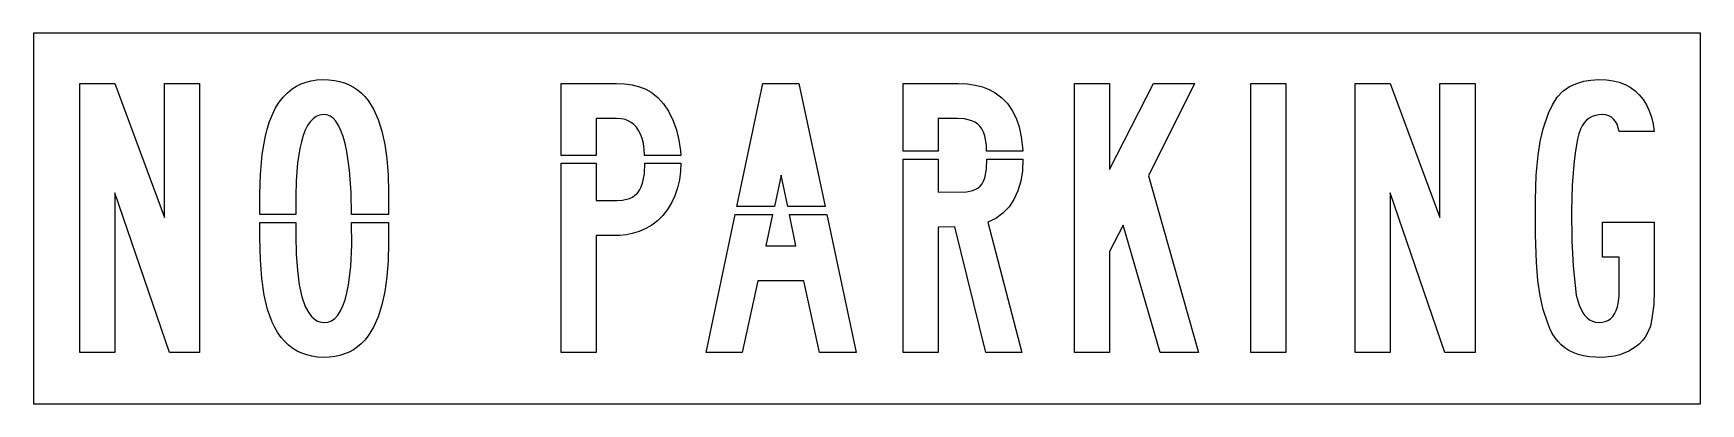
# Model space of a CAD drawing. Extents: x 0 to 108, y 0 to 24.
import ezdxf

# ---------------------------------------------------------------- set-up
doc = ezdxf.new("R2010")
doc.units = 0
doc.layers.add('CUT', color=7, linetype='Continuous')
doc.layers.add('OUTSIDE', color=1, linetype='Continuous')

msp = doc.modelspace()

# ---------------------------------------------------------------- linework, layer by layer
at = {"layer": 'CUT'}
for points in [[(3.0031, 3.3083), (3.0031, 20.755), (5.2763, 20.7552), (8.4967, 12.0627), (8.4967, 20.7529), (10.7715, 20.7531), (10.7715, 3.3064), (8.8133, 3.3064), (5.2759, 13.6543), (5.2759, 3.3069)], [(20.0655, 17.3125), (19.9264, 17.7016), (19.771, 18.0323), (19.6029, 18.2974), (19.4202, 18.5001), (19.2242, 18.6403), (19.0159, 18.7177), (18.7872, 18.734), (18.54, 18.6923), (18.321, 18.5996), (18.1197, 18.4565), (17.9336, 18.2609), (17.7662, 18.0173), (17.615, 17.7233), (17.4789, 17.3745), (17.3608, 16.9787), (17.2597, 16.5332), (17.1169, 15.5752), (17.0325, 14.4417), (17.0077, 13.4413), (17.0073, 12.2507), (14.677, 12.2507), (14.679, 13.5941), (14.7148, 14.8441), (14.8239, 16.1388), (15.0093, 17.2535), (15.1438, 17.7957), (15.3015, 18.2925), (15.4836, 18.7471), (15.6921, 19.1632), (15.9235, 19.5339), (16.1802, 19.8633), (16.4616, 20.1505), (16.7712, 20.3983), (17.0539, 20.5753), (17.3502, 20.7196), (17.6643, 20.8339), (18.0018, 20.9199), (18.364, 20.9757), (18.7441, 21), (19.1358, 20.9923), (19.5045, 20.9531), (19.8369, 20.8868), (20.1478, 20.7937), (20.4482, 20.6707), (20.7272, 20.5219), (20.9896, 20.3453), (21.2395, 20.1376), (21.4681, 19.9066), (21.6832, 19.6445), (22.0381, 19.084), (22.3375, 18.4242), (22.5805, 17.6657), (22.768, 16.8052), (22.898, 15.8717), (22.9788, 14.831), (23.0139, 13.7002), (23.0138, 12.2507), (20.6118, 12.2507), (20.5801, 13.6816), (20.4738, 15.1224), (20.3013, 16.3376), (20.191, 16.8565)], [(39.3333, 17.4645), (39.2093, 17.7118), (39.0624, 17.9238), (38.8932, 18.1009), (38.7218, 18.2311), (38.5325, 18.3344), (38.3248, 18.4111), (38.0936, 18.4628), (37.7675, 18.4904), (36.458, 18.4907), (36.4575, 16.0782), (34.1858, 16.0782), (34.1851, 20.7562), (37.7646, 20.7561), (38.2945, 20.7292), (38.7944, 20.6569), (39.2552, 20.5412), (39.6686, 20.3838), (40.0229, 20.1896), (40.4493, 19.8467), (40.8163, 19.4405), (41.1472, 18.9463), (41.429, 18.3803), (41.6562, 17.7514), (41.8204, 17.082), (41.9195, 16.3835), (41.9336, 16.0782), (39.5938, 16.0782), (39.5704, 16.5035), (39.514, 16.8609), (39.435, 17.1811)], [(47.2485, 20.7548), (49.5867, 20.7512), (51.2878, 12.7712), (48.8716, 12.7712), (48.45, 14.8132), (48.4487, 14.814), (47.9993, 12.7712), (45.5731, 12.7712)], [(61.3085, 17.9889), (61.1572, 18.1358), (60.9925, 18.248), (60.7991, 18.3389), (60.3261, 18.4553), (59.8671, 18.4895), (58.6111, 18.4907), (58.6111, 16.3538), (56.3359, 16.3538), (56.3359, 20.7529), (59.9173, 20.7561), (60.5113, 20.7248), (61.0141, 20.6489), (61.4853, 20.5259), (61.9133, 20.3591), (62.3086, 20.1444), (62.7296, 19.8282), (63.092, 19.451), (63.4025, 19.0055), (63.6545, 18.5005), (63.851, 17.9323), (63.9918, 17.301), (64.0764, 16.6068), (64.0857, 16.3538), (61.7488, 16.3538), (61.7319, 16.7438), (61.625, 17.3535), (61.5415, 17.6001), (61.438, 17.8081)], [(67.4434, 3.3085), (67.4434, 20.7557), (69.7162, 20.7543), (69.7162, 15.1857), (72.5595, 20.7562), (75.2107, 20.7541), (72.244, 14.7549), (75.4643, 3.3064), (72.9998, 3.311), (70.6002, 11.5717), (69.7162, 9.8578), (69.7162, 3.3068)], [(78.8666, 3.3089), (78.8666, 20.7562), (81.1394, 20.7538), (81.1394, 3.3064)], [(85.6163, 20.755), (87.8895, 20.7552), (91.1099, 12.0627), (91.1099, 20.7529), (93.3847, 20.7531), (93.3847, 3.3064), (91.4265, 3.3064), (87.8891, 13.6543), (87.8891, 3.3069), (85.6163, 3.3083)], [(104.4008, 4.3093), (104.2321, 4.0899), (104.0402, 3.888), (103.8258, 3.7043), (103.3389, 3.398), (102.775, 3.1741), (102.4103, 3.0836), (102.0302, 3.0258), (101.6439, 3.0009), (101.2063, 3.0066), (100.7959, 3.0401), (100.4141, 3.1023), (100.0602, 3.1937), (99.7386, 3.3132), (99.4616, 3.452), (99.2061, 3.6179), (98.9712, 3.8116), (98.7603, 4.0297), (98.5682, 4.2761), (98.3911, 4.5569), (98.2323, 4.8685), (98.0912, 5.2118), (97.8056, 6.0986), (97.5998, 6.9967), (97.4542, 7.9922), (97.3588, 9.1544), (97.2999, 10.9362), (97.3007, 13.208), (97.355, 14.8132), (97.4666, 16.094), (97.6079, 16.9893), (97.8045, 17.8124), (98.1447, 18.8235), (98.3952, 19.3759), (98.7086, 19.8558), (99.0801, 20.247), (99.5123, 20.5531), (100.0134, 20.7791), (100.4273, 20.8946), (100.8855, 20.9682), (101.4056, 21), (101.8982, 20.9864), (102.3275, 20.9292), (102.7268, 20.8297), (103.1008, 20.6863), (103.4432, 20.5011), (103.7493, 20.2785), (104.0278, 20.0129), (104.2735, 19.708), (104.4861, 19.365), (104.6652, 18.9844), (104.8103, 18.5673), (104.9213, 18.1145), (104.9967, 17.6343), (102.7282, 17.6339), (102.5851, 18.1089), (102.482, 18.2956), (102.3599, 18.4455), (102.2166, 18.5642), (102.0467, 18.654), (101.8541, 18.7109), (101.639, 18.7347), (101.4036, 18.7258), (101.1822, 18.6851), (100.9766, 18.6123), (100.7874, 18.5071), (100.6154, 18.3693), (100.4645, 18.2028), (100.3315, 18.0046), (100.2194, 17.7805), (100.1103, 17.4767), (100.0287, 17.1377), (99.8819, 16.2615), (99.7811, 15.4949), (99.6741, 14.1475), (99.6313, 12.5285), (99.6498, 10.5547), (99.738, 8.9204), (99.9441, 7.041), (100.1328, 6.3748), (100.3617, 5.8958), (100.4953, 5.71), (100.6443, 5.556), (100.8058, 5.4369), (100.984, 5.3487), (101.1797, 5.2917), (101.394, 5.2664), (101.6115, 5.2735), (101.8115, 5.3158), (101.9925, 5.3917), (102.1583, 5.5032), (102.3036, 5.6475), (102.4278, 5.8229), (102.5307, 6.0279), (102.6139, 6.2675), (102.6877, 6.6207), (102.7217, 7.0175), (102.7241, 9.4905), (101.6498, 9.4917), (101.6511, 11.7563), (104.9958, 11.7563), (104.9969, 7.2857), (104.9568, 6.4367), (104.8427, 5.529), (104.7438, 5.0186), (104.5451, 4.5452)], [(40.4293, 11.856), (40.0673, 11.5782), (39.6728, 11.3452), (39.2476, 11.159), (38.7992, 11.0225), (38.4032, 10.9459), (37.9896, 10.9049), (36.4569, 10.8943), (36.4567, 3.3064), (34.1875, 3.3064), (34.1858, 15.5762), (36.4574, 15.5762), (36.4569, 13.1643), (37.786, 13.1636), (38.1629, 13.1902), (38.6156, 13.3018), (38.8025, 13.39), (38.9681, 13.5016), (39.1259, 13.6519), (39.26, 13.8328), (39.3709, 14.0454), (39.4618, 14.2968), (39.5776, 14.9009), (39.6104, 15.5762), (41.9486, 15.5762), (41.9271, 15.0782), (41.8526, 14.5143), (41.7289, 13.9773), (41.5586, 13.4765), (41.341, 13.0085), (41.0795, 12.5817), (40.7764, 12.198)], [(61.8302, 11.7567), (64.0382, 3.3064), (61.7027, 3.3087), (59.679, 11.4494), (58.6087, 11.4443), (58.6087, 3.3087), (56.3359, 3.3064), (56.3359, 15.8518), (58.6112, 15.8518), (58.6112, 13.7149), (60.4517, 13.7294), (60.8636, 13.8093), (61.1834, 13.9646), (61.3301, 14.0901), (61.4529, 14.2445), (61.5532, 14.4291), (61.6324, 14.6457), (61.735, 15.1957), (61.764, 15.8518), (64.1043, 15.8518), (64.1043, 15.8509), (64.0667, 15.0978), (63.9562, 14.4089), (63.7745, 13.7875), (63.5207, 13.2313), (63.1984, 12.7494), (62.8094, 12.3428), (62.3515, 12.0102)], [(47.4393, 10.2263), (49.3961, 10.2312), (48.9753, 12.2692), (51.3948, 12.2692), (53.3053, 3.3064), (50.9124, 3.3069), (49.9022, 7.9598), (46.9369, 7.9598), (45.9246, 3.3094), (43.5877, 3.3097), (45.4678, 12.2692), (47.8888, 12.2692)], [(22.0347, 4.9619), (21.6792, 4.3883), (21.4657, 4.1222), (21.2391, 3.8871), (20.9916, 3.6757), (20.7317, 3.4956), (20.4559, 3.3432), (20.1643, 3.219), (19.8576, 3.1225), (19.5298, 3.053), (19.1664, 3.0106), (18.7785, 3), (18.4014, 3.0211), (18.0418, 3.0735), (17.7059, 3.1557), (17.3877, 3.2682), (17.0872, 3.4111), (16.8052, 3.584), (16.5372, 3.7907), (16.2888, 4.0273), (16.0562, 4.2976), (15.844, 4.597), (15.6489, 4.9296), (15.4741, 5.2891), (15.1765, 6.1057), (14.9521, 7.0402), (14.7951, 8.1109), (14.7049, 9.3156), (14.6747, 10.7479), (14.6762, 11.7487), (17.0071, 11.7487), (17.0068, 10.8978), (17.0322, 9.6828), (17.1058, 8.6253), (17.2276, 7.7094), (17.3988, 6.9323), (17.6168, 6.3052), (17.8834, 5.8223), (18.0362, 5.6349), (18.1978, 5.488), (18.3714, 5.3779), (18.5562, 5.3049), (18.816, 5.2653), (19.0752, 5.2903), (19.3084, 5.377), (19.5243, 5.5266), (19.7187, 5.7349), (19.8972, 6.0085), (20.0556, 6.3423), (20.1955, 6.739), (20.3139, 7.1885), (20.4138, 7.6989), (20.5558, 8.8921), (20.6203, 10.2759), (20.6167, 11.7487), (23.0138, 11.7487), (23.0137, 10.4216), (22.9779, 9.2811), (22.8958, 8.2241), (22.765, 7.2776), (22.5763, 6.4031), (22.3323, 5.63)]]:
    msp.add_lwpolyline(points, close=True, dxfattribs=at)
at = {"layer": 'OUTSIDE'}
msp.add_lwpolyline([(0, 0), (108, 0), (108, 24), (0, 24)], close=True, dxfattribs=at)

doc.saveas('drawing.dxf')
